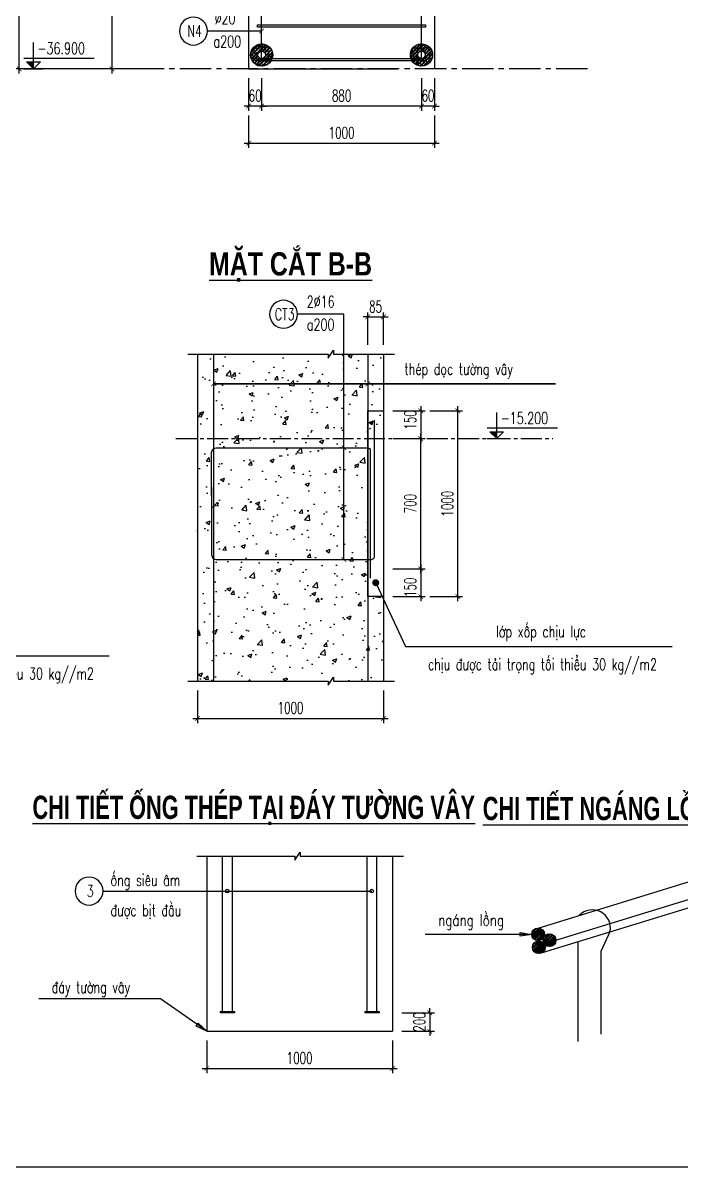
# Model space of a CAD drawing. Header units: millimetres. Extents: x -143570 to 58447, y -1448440 to -1202244.
# Drawn here: x -125325 to -111159, y -1448440 to -1423822 of the extents above; entities that cross this region are included whole.
import ezdxf
from ezdxf.enums import TextEntityAlignment as Align

# ---------------------------------------------------------------- set-up
doc = ezdxf.new("R2010")
doc.units = ezdxf.units.MM
doc.header["$LTSCALE"] = 30
doc.header["$PDMODE"] = 3
doc.linetypes.add('CENTER2', pattern=[1.125, 0.75, -0.125, 0.125, -0.125])
doc.layers.get('0').update_dxf_attribs({"lineweight": 9})
doc.layers.get('Defpoints').update_dxf_attribs({"lineweight": 9})
for name, color, linetype in [('ccu11-Chidan', 9, 'Continuous'), ('ccu11-Cotthep', 9, 'Continuous'), ('ccu11-Dim', 8, 'Continuous'), ('ccu11-Hatch', 8, 'Continuous'), ('ccu11-Manh', 8, 'Continuous'), ('ccu11-Text', 31, 'Continuous'), ('ccu11-Thay', 7, 'Continuous'), ('ccu11-Thep', 4, 'Continuous'), ('ccu11-Truc', 13, 'CENTER2')]:
    doc.layers.add(name, color=color, linetype=linetype)
doc.styles.add('ccu11-dim', font='vnsimli.shx', dxfattribs={"width": 0.65, "bigfont": 'bigfont.shx'})
doc.styles.add('ccu11-VnAvH-B', font='')
doc.styles.add('ccu11-vnsimli', font='vnsimli.shx', dxfattribs={"width": 0.8, "bigfont": 'vns.shx'})
doc.styles.add('ccu11-vnsimple', font='vnsimple.shx', dxfattribs={"bigfont": 'bigfont.shx'})
doc.styles.add('ccu11_simli', font='vnsimli.shx', dxfattribs={"width": 0.8})
doc.styles.get('ccu11-VnAvH-B').set_extended_font_data('.VnAvantH', bold=True)
doc.dimstyles.new('ccu11-100', dxfattribs={"dimscale": 100, "dimtxt": 2.5, "dimasz": 1, "dimexe": 1, "dimexo": 2, "dimgap": 1, "dimtad": 1, "dimdec": 0, "dimdsep": 46, "dimtxsty": 'ccu11-dim', "dimblk": 'ARCHTICK', "dimcen": -1, "dimdle": 1, "dimclrd": 256, "dimclre": 256, "dimclrt": 3, "dimadec": 0, "dimazin": 2, "dimtfac": 0.1, "dimtdec": 0, "dimtmove": 0, "dimatfit": 1, "dimldrblk": 'ARCHTICK', "dimfxl": 1, "dimtvp": 0.8333333333333333, "dimtolj": 1, "dimtzin": 12, "dimarcsym": 0})
doc.dimstyles.new('ccu11-100(d12a200)', dxfattribs={"dimscale": 100, "dimtxt": 2.5, "dimasz": 1, "dimexe": 1, "dimexo": 2, "dimgap": 0.8, "dimtad": 1, "dimdec": 1, "dimdsep": 46, "dimtxsty": 'ccu11-dim', "dimblk": 'ARCHTICK', "dimcen": -1, "dimdle": 1, "dimclrd": 256, "dimclre": 256, "dimclrt": 3, "dimadec": 0, "dimazin": 2, "dimtfac": 0.1, "dimtdec": 1, "dimtmove": 0, "dimatfit": 1, "dimldrblk": 'ARCHTICK', "dimfxl": 1, "dimtvp": 0.8333333333333334, "dimtolj": 1, "dimtzin": 12, "dimarcsym": 0})
doc.dimstyles.new('ccu11-100x4', dxfattribs={"dimscale": 100, "dimtxt": 2.5, "dimasz": 1, "dimexe": 1, "dimexo": 2, "dimgap": 1, "dimtad": 1, "dimdec": 0, "dimlfac": 0.25, "dimdsep": 46, "dimtxsty": 'ccu11-dim', "dimblk": 'ARCHTICK', "dimcen": -1, "dimdle": 1, "dimclrd": 256, "dimclre": 256, "dimclrt": 3, "dimadec": 0, "dimazin": 2, "dimtfac": 0.1, "dimtdec": 0, "dimtmove": 0, "dimatfit": 1, "dimldrblk": 'ARCHTICK', "dimfxl": 1, "dimtvp": 0.8333333333333333, "dimtolj": 1, "dimtzin": 12, "dimarcsym": 0})

# ---------------------------------------------------------------- blocks, each defined once
blk = doc.blocks.new('_ARCHTICK')
at = {"color": 0, "linetype": 'ByBlock', "const_width": 0.15}
blk.add_lwpolyline([(-0.5, -0.5), (0.5, 0.5)], dxfattribs=at)
blk = doc.blocks.new('*D452')
at = {"layer": 'ccu11-Dim', "lineweight": -2, "transparency": 16777216}
for p, q in [((-120465.997470963, -1425811.921302177), (-120465.997470963, -1426511.921302177)), ((-116465.997470963, -1425811.921302177), (-116465.997470963, -1426511.921302177)), ((-120565.997470963, -1426411.921302177), (-116365.997470963, -1426411.921302177))]:
    blk.add_line(p, q, dxfattribs=at)
at = {"layer": 'Defpoints', "color": 0, "transparency": 16777216}
for p in [(-120465.997470963, -1425611.921302177), (-116465.997470963, -1425611.921302177), (-116465.997470963, -1426411.921302177)]:
    blk.add_point(p, dxfattribs=at)
at = {"layer": 'ccu11-Dim', "lineweight": -2, "transparency": 16777216, "xscale": 100, "yscale": 100, "zscale": 100, "rotation": 180}
blk.add_blockref('_ARCHTICK', (-120465.997470963, -1426411.921302177), dxfattribs=at)
at = {"layer": 'ccu11-Dim', "lineweight": -2, "transparency": 16777216, "xscale": 100, "yscale": 100, "zscale": 100}
blk.add_blockref('_ARCHTICK', (-116465.997470963, -1426411.921302177), dxfattribs=at)
at = {"layer": 'ccu11-Dim', "color": 3, "transparency": 16777216, "insert": (-118465.997470963, -1426186.921302177), "char_height": 250, "attachment_point": 5, "style": 'ccu11-dim'}
blk.add_mtext('\\A1;1000', dxfattribs=at)
blk = doc.blocks.new('*D455')
at = {"layer": 'ccu11-Dim', "lineweight": -2, "transparency": 16777216}
for p, q in [((-120465.9974709635, -1425011.921302177), (-120465.9974709635, -1425711.921302177)), ((-120185.9974709628, -1425011.921302177), (-120185.9974709628, -1425711.921302177)), ((-120465.9974709635, -1425611.921302177), (-120565.9974709635, -1425611.921302177)), ((-120185.9974709628, -1425611.921302177), (-120465.9974709635, -1425611.921302177)), ((-120185.9974709628, -1425611.921302177), (-120085.9974709628, -1425611.921302177))]:
    blk.add_line(p, q, dxfattribs=at)
at = {"layer": 'Defpoints', "color": 0, "transparency": 16777216}
for p in [(-120465.9974709635, -1424811.921302177), (-120185.9974709628, -1424811.921302177), (-120465.9974709635, -1425611.921302177)]:
    blk.add_point(p, dxfattribs=at)
at = {"layer": 'ccu11-Dim', "lineweight": -2, "transparency": 16777216, "xscale": 100, "yscale": 100, "zscale": 100}
blk.add_blockref('_ARCHTICK', (-120465.9974709635, -1425611.921302177), dxfattribs=at)
at = {"layer": 'ccu11-Dim', "lineweight": -2, "transparency": 16777216, "xscale": 100, "yscale": 100, "zscale": 100, "rotation": 180}
blk.add_blockref('_ARCHTICK', (-120185.9974709628, -1425611.921302177), dxfattribs=at)
at = {"layer": 'ccu11-Dim', "color": 3, "transparency": 16777216, "insert": (-120325.9974709631, -1425386.921302177), "char_height": 250, "attachment_point": 5, "style": 'ccu11-dim'}
blk.add_mtext('\\A1;60', dxfattribs=at)
blk = doc.blocks.new('*D456')
at = {"layer": 'ccu11-Dim', "lineweight": -2, "transparency": 16777216}
for p, q in [((-116745.9974709637, -1425011.921302177), (-116745.9974709637, -1425711.921302177)), ((-116465.997470963, -1425011.921302177), (-116465.997470963, -1425711.921302177)), ((-116745.9974709637, -1425611.921302177), (-116845.9974709637, -1425611.921302177)), ((-116465.997470963, -1425611.921302177), (-116745.9974709637, -1425611.921302177)), ((-116465.997470963, -1425611.921302177), (-116365.997470963, -1425611.921302177))]:
    blk.add_line(p, q, dxfattribs=at)
at = {"layer": 'Defpoints', "color": 0, "transparency": 16777216}
for p in [(-116745.9974709637, -1424811.921302177), (-116465.997470963, -1424811.921302177), (-116745.9974709637, -1425611.921302177)]:
    blk.add_point(p, dxfattribs=at)
at = {"layer": 'ccu11-Dim', "lineweight": -2, "transparency": 16777216, "xscale": 100, "yscale": 100, "zscale": 100}
blk.add_blockref('_ARCHTICK', (-116745.9974709637, -1425611.921302177), dxfattribs=at)
at = {"layer": 'ccu11-Dim', "lineweight": -2, "transparency": 16777216, "xscale": 100, "yscale": 100, "zscale": 100, "rotation": 180}
blk.add_blockref('_ARCHTICK', (-116465.997470963, -1425611.921302177), dxfattribs=at)
at = {"layer": 'ccu11-Dim', "color": 3, "transparency": 16777216, "insert": (-116605.9974709634, -1425386.921302177), "char_height": 250, "attachment_point": 5, "style": 'ccu11-dim'}
blk.add_mtext('\\A1;60', dxfattribs=at)
blk = doc.blocks.new('*D457')
at = {"layer": 'ccu11-Dim', "lineweight": -2, "transparency": 16777216}
for p, q in [((-120185.9974709628, -1425011.921302177), (-120185.9974709628, -1425711.921302177)), ((-116745.9974709637, -1425011.921302177), (-116745.9974709637, -1425711.921302177)), ((-116645.9974709637, -1425611.921302177), (-120285.9974709628, -1425611.921302177))]:
    blk.add_line(p, q, dxfattribs=at)
at = {"layer": 'Defpoints', "color": 0, "transparency": 16777216}
for p in [(-120185.9974709628, -1424811.921302177), (-116745.9974709637, -1424811.921302177), (-120185.9974709628, -1425611.921302177)]:
    blk.add_point(p, dxfattribs=at)
at = {"layer": 'ccu11-Dim', "lineweight": -2, "transparency": 16777216, "xscale": 100, "yscale": 100, "zscale": 100, "rotation": 180}
blk.add_blockref('_ARCHTICK', (-120185.9974709628, -1425611.921302177), dxfattribs=at)
at = {"layer": 'ccu11-Dim', "lineweight": -2, "transparency": 16777216, "xscale": 100, "yscale": 100, "zscale": 100}
blk.add_blockref('_ARCHTICK', (-116745.9974709637, -1425611.921302177), dxfattribs=at)
at = {"layer": 'ccu11-Dim', "color": 3, "transparency": 16777216, "insert": (-118465.9974709633, -1425386.921302177), "char_height": 250, "attachment_point": 5, "style": 'ccu11-dim'}
blk.add_mtext('\\A1;880', dxfattribs=at)
blk = doc.blocks.new('*D459')
at = {"layer": 'ccu11-Dim', "lineweight": -2, "transparency": 16777216}
for p, q in [((-123610.0262462351, -1403111.921302177), (-125503.1423351806, -1403111.921302177)), ((-125403.1423351806, -1424911.921302177), (-125403.1423351806, -1403011.921302177)), ((-123610.0262462351, -1424811.921302177), (-125503.1423351806, -1424811.921302177))]:
    blk.add_line(p, q, dxfattribs=at)
at = {"layer": 'Defpoints', "color": 0, "transparency": 16777216}
for p in [(-125403.1423351806, -1403111.921302177), (-123410.0262462351, -1403111.921302177), (-123410.0262462351, -1424811.921302177)]:
    blk.add_point(p, dxfattribs=at)
at = {"layer": 'ccu11-Dim', "lineweight": -2, "transparency": 16777216, "xscale": 100, "yscale": 100, "zscale": 100}
for p, rotation in [((-125403.1423351806, -1403111.921302177), 90), ((-125403.1423351806, -1424811.921302177), 270)]:
    blk.add_blockref('_ARCHTICK', p, dxfattribs=dict(at, rotation=rotation))
at = {"layer": 'ccu11-Dim', "color": 3, "transparency": 16777216, "insert": (-125628.142335181, -1413961.921302177), "char_height": 250, "attachment_point": 5, "rotation": 90, "style": 'ccu11-dim'}
blk.add_mtext('\\A1;21700', dxfattribs=at)
blk = doc.blocks.new('SHD')
at = {"layer": 'ccu11-Cotthep'}
blk.add_circle((300, 0), 300, dxfattribs=at)
at = {"layer": 'ccu11-Cotthep', "color": 31, "style": 'ccu11_simli', "width": 0.8}
blk.add_attdef('DK', text='', height=250, dxfattribs=at).set_placement((-100.868334879633, 65.02331899106503), align=Align.BOTTOM_RIGHT)
blk.add_attdef('KH', text='', height=250, dxfattribs=at).set_placement((300, 0), align=Align.MIDDLE)
blk.add_attdef('KC', text='', height=250, dxfattribs=at).set_placement((-100.868334879633, -142.4281323062023), align=Align.TOP_RIGHT)
blk = doc.blocks.new('ccu11-cotcaodo1')
at = {"layer": 'ccu11-Chidan'}
for p, q in [((0, 0), (0, 564.8529251768487)), ((-205.9214478740468, 0), (205.9214478740468, 0)), ((-205.6648911382072, 230.1100894056726), (1309.068408675259, 230.1100894056726)), ((-149.6532192514278, 149.6532192513114), (149.6532192514278, 149.6532192513114)), ((0, 0), (-149.6532192514278, 149.6532192513114)), ((0, 0), (149.6532192514278, 149.6532192513114))]:
    blk.add_line(p, q, dxfattribs=at)
blk.add_solid([(-149.6532192514278, 149.6532192513114), (0, 149.6532192513114), (0, 0)], dxfattribs=at)
at = {"layer": 'ccu11-Chidan', "color": 31, "ltscale": 10, "style": 'ccu11-vnsimli', "width": 0.8}
blk.add_attdef('%%P0.000', text='', height=252.5338415276201, dxfattribs=at).set_placement((597.3919448005034, 441.2084522132063), align=Align.MIDDLE_CENTER)
blk = doc.blocks.new('con ke bt')
at = {"layer": 'ccu11-Hatch'}
h = blk.add_hatch(dxfattribs=at)
h.set_pattern_fill('VATLIEU04', color=256, scale=15, pattern_type=2)
h.set_pattern_definition([(49.99999999999999, (0, 0), (107.589027390113, -9.412820247389266), [11.25, -123.75]), (355, (0, 0), (-20.81270004195, 112.8288200550018), [9, -99]), (100.4514, (8.965752, -0.7844009999999999), (86.77640725710323, 103.415931309143), [9.5610285, -105.1713168]), (46.18420000000001, (0, 30), (160.0861572938467, -24.82785214935271), [16.875, -185.625]), (96.6356, (13.34051175, 27.93100395), (140.1994058323055, 146.1176806350663), [14.3415432, -157.75695]), (351.1842, (0, 30), (140.1992917700441, 146.1177901387987), [13.5, -148.5]), (21, (15, 22.5), (89.53605781776925, -60.39283359980082), [11.25, -123.75]), (326.0000000000001, (15, 22.5), (36.49729978823726, 108.772506757028), [9, -99]), (71.4514, (22.46133495, 17.4672591), (126.0333942872235, 48.37957450649286), [9.5610285, -105.1713168]), (37.50000000000001, (0, 0), (1.8239782975936, 49.93407807469672), [0, -97.8, 0, -100.5, 0, -99.375]), (7.499999999999999, (0, 0), (39.46043061632229, 59.16175678235403), [0, -57.3, 0, -95.55, 0, -37.875]), (327.5, (-33.45, 0), (80.07336542586135, -3.383230760156963), [0, -37.5, 0, -117, 0, -155.25]), (317.5, (-48.45, 0), (87.47792540135794, 15.01574734984766), [0, -48.75, 0, -77.69999999999999, 0, -110.25]), (45, (0, 0), (-45.07805730064241, 45.07805730064241), []), (45, (0, 18.375), (-45.07805730064241, 45.07805730064241), [])])
h.paths.add_polyline_path([(-279.9999999989367, 9.313225746154785e-10, 1), (280.0000000061545, 9.313225746154785e-10, 1)])
h.paths.add_polyline_path([(93.33333333779075, 9.313225746154785e-10, -1), (-93.333333330573, 9.313225746154785e-10, -1)], flags=16)
at = {"layer": 'ccu11-Thay', "ltscale": 10000}
for radius in [280.0000000025456, 93.33333333418187]:
    blk.add_circle((3.608874976634979e-09, 9.313225746154785e-10), radius, dxfattribs=at)
blk = doc.blocks.new('*D954')
at = {"layer": 'ccu11-Dim', "lineweight": -2, "transparency": 16777216}
for p, q in [((-116568.9495845735, -1445117.453955681), (-116568.9495845735, -1445017.453955681)), ((-117168.8819506827, -1445117.453955681), (-116468.9495845735, -1445117.453955681)), ((-116568.9495845735, -1445117.453955681), (-116568.9495845735, -1445517.453955681)), ((-117168.8819506827, -1445517.453955681), (-116468.9495845735, -1445517.453955681)), ((-116568.9495845735, -1445517.453955681), (-116568.9495845735, -1445617.453955681))]:
    blk.add_line(p, q, dxfattribs=at)
at = {"layer": 'Defpoints', "color": 0, "transparency": 16777216}
for p in [(-117368.8819506827, -1445117.453955681), (-117368.8819506827, -1445517.453955681), (-116568.9495845735, -1445517.453955681)]:
    blk.add_point(p, dxfattribs=at)
at = {"layer": 'ccu11-Dim', "lineweight": -2, "transparency": 16777216, "xscale": 100, "yscale": 100, "zscale": 100}
for p, rotation in [((-116568.9495845735, -1445117.453955681), 270), ((-116568.9495845735, -1445517.453955681), 90)]:
    blk.add_blockref('_ARCHTICK', p, dxfattribs=dict(at, rotation=rotation))
at = {"layer": 'ccu11-Dim', "color": 3, "transparency": 16777216, "insert": (-116793.9495845739, -1445317.453955681), "char_height": 250, "attachment_point": 5, "rotation": 90, "style": 'ccu11-dim'}
blk.add_mtext('\\A1;200', dxfattribs=at)
blk = doc.blocks.new('*D955')
at = {"layer": 'ccu11-Dim', "lineweight": -2, "transparency": 16777216}
for p, q in [((-121368.8819506827, -1445717.45395568), (-121368.8819506827, -1446417.45395568)), ((-117368.8819506827, -1445717.45395568), (-117368.8819506827, -1446417.45395568)), ((-121468.8819506827, -1446317.45395568), (-117268.8819506827, -1446317.45395568))]:
    blk.add_line(p, q, dxfattribs=at)
at = {"layer": 'Defpoints', "color": 0, "transparency": 16777216}
for p in [(-121368.8819506827, -1445517.45395568), (-117368.8819506827, -1445517.45395568), (-117368.8819506827, -1446317.45395568)]:
    blk.add_point(p, dxfattribs=at)
at = {"layer": 'ccu11-Dim', "lineweight": -2, "transparency": 16777216, "xscale": 100, "yscale": 100, "zscale": 100, "rotation": 180}
blk.add_blockref('_ARCHTICK', (-121368.8819506827, -1446317.45395568), dxfattribs=at)
at = {"layer": 'ccu11-Dim', "lineweight": -2, "transparency": 16777216, "xscale": 100, "yscale": 100, "zscale": 100}
blk.add_blockref('_ARCHTICK', (-117368.8819506827, -1446317.45395568), dxfattribs=at)
at = {"layer": 'ccu11-Dim', "color": 3, "transparency": 16777216, "insert": (-119368.8819506827, -1446092.45395568), "char_height": 250, "attachment_point": 5, "style": 'ccu11-dim'}
blk.add_mtext('\\A1;1000', dxfattribs=at)
blk = doc.blocks.new('*D966')
at = {"layer": 'ccu11-Dim', "lineweight": -2, "transparency": 16777216}
for p, q in [((-121564.1076332993, -1438185.340049156), (-121564.1076332993, -1438885.340049156)), ((-117564.1076332993, -1438185.340049156), (-117564.1076332993, -1438885.340049156)), ((-121664.1076332993, -1438785.340049156), (-117464.1076332993, -1438785.340049156))]:
    blk.add_line(p, q, dxfattribs=at)
at = {"layer": 'Defpoints', "color": 0, "transparency": 16777216}
for p in [(-121564.1076332993, -1437985.340049156), (-117564.1076332993, -1437985.340049156), (-117564.1076332993, -1438785.340049156)]:
    blk.add_point(p, dxfattribs=at)
at = {"layer": 'ccu11-Dim', "lineweight": -2, "transparency": 16777216, "xscale": 100, "yscale": 100, "zscale": 100, "rotation": 180}
blk.add_blockref('_ARCHTICK', (-121564.1076332993, -1438785.340049156), dxfattribs=at)
at = {"layer": 'ccu11-Dim', "lineweight": -2, "transparency": 16777216, "xscale": 100, "yscale": 100, "zscale": 100}
blk.add_blockref('_ARCHTICK', (-117564.1076332993, -1438785.340049156), dxfattribs=at)
at = {"layer": 'ccu11-Dim', "color": 3, "transparency": 16777216, "insert": (-119564.1076332993, -1438560.340049156), "char_height": 250, "attachment_point": 5, "style": 'ccu11-dim'}
blk.add_mtext('\\A1;1000', dxfattribs=at)
blk = doc.blocks.new('*D975')
at = {"layer": 'ccu11-Dim', "lineweight": -2, "transparency": 16777216}
for p, q in [((-116764.0934243209, -1435466.411692664), (-116764.0934243209, -1436266.411692663)), ((-117364.1076332998, -1435566.411692664), (-116664.0934243209, -1435566.411692664)), ((-117364.1076332998, -1436166.411692663), (-116664.0934243209, -1436166.411692663))]:
    blk.add_line(p, q, dxfattribs=at)
at = {"layer": 'Defpoints', "color": 0, "transparency": 16777216}
for p in [(-117564.1076332998, -1435566.411692664), (-117564.1076332998, -1436166.411692663), (-116764.0934243209, -1436166.411692663)]:
    blk.add_point(p, dxfattribs=at)
at = {"layer": 'ccu11-Dim', "lineweight": -2, "transparency": 16777216, "xscale": 100, "yscale": 100, "zscale": 100}
for p, rotation in [((-116764.0934243209, -1435566.411692664), 90), ((-116764.0934243209, -1436166.411692663), 270)]:
    blk.add_blockref('_ARCHTICK', p, dxfattribs=dict(at, rotation=rotation))
at = {"layer": 'ccu11-Dim', "color": 3, "transparency": 16777216, "insert": (-116989.0934243213, -1435966.411692663), "char_height": 250, "attachment_point": 5, "rotation": 90, "style": 'ccu11-dim'}
blk.add_mtext('\\A1;150', dxfattribs=at)
blk = doc.blocks.new('*D976')
at = {"layer": 'ccu11-Dim', "lineweight": -2, "transparency": 16777216}
for p, q in [((-117364.1076332998, -1432166.411692666), (-116664.0934243209, -1432166.411692666)), ((-116764.0934243209, -1432066.411692666), (-116764.0934243209, -1432866.411692664)), ((-117364.1076332998, -1432766.411692664), (-116664.0934243209, -1432766.411692664))]:
    blk.add_line(p, q, dxfattribs=at)
at = {"layer": 'Defpoints', "color": 0, "transparency": 16777216}
for p in [(-117564.1076332998, -1432166.411692666), (-117564.1076332998, -1432766.411692664), (-116764.0934243209, -1432766.411692664)]:
    blk.add_point(p, dxfattribs=at)
at = {"layer": 'ccu11-Dim', "lineweight": -2, "transparency": 16777216, "xscale": 100, "yscale": 100, "zscale": 100}
for p, rotation in [((-116764.0934243209, -1432166.411692666), 90), ((-116764.0934243209, -1432766.411692664), 270)]:
    blk.add_blockref('_ARCHTICK', p, dxfattribs=dict(at, rotation=rotation))
at = {"layer": 'ccu11-Dim', "color": 3, "transparency": 16777216, "insert": (-116989.0934243213, -1432366.411692665), "char_height": 250, "attachment_point": 5, "rotation": 90, "style": 'ccu11-dim'}
blk.add_mtext('\\A1;150', dxfattribs=at)
blk = doc.blocks.new('*D977')
at = {"layer": 'ccu11-Dim', "lineweight": -2, "transparency": 16777216}
for p, q in [((-116764.0934243223, -1435666.411692664), (-116764.0934243223, -1432666.411692664)), ((-117364.1076332998, -1432766.411692664), (-116664.0934243223, -1432766.411692664)), ((-117364.1076332998, -1435566.411692664), (-116664.0934243223, -1435566.411692664))]:
    blk.add_line(p, q, dxfattribs=at)
at = {"layer": 'Defpoints', "color": 0, "transparency": 16777216}
for p in [(-117564.1076332998, -1432766.411692664), (-116764.0934243223, -1432766.411692664), (-117564.1076332998, -1435566.411692664)]:
    blk.add_point(p, dxfattribs=at)
at = {"layer": 'ccu11-Dim', "lineweight": -2, "transparency": 16777216, "xscale": 100, "yscale": 100, "zscale": 100}
for p, rotation in [((-116764.0934243223, -1432766.411692664), 90), ((-116764.0934243223, -1435566.411692664), 270)]:
    blk.add_blockref('_ARCHTICK', p, dxfattribs=dict(at, rotation=rotation))
at = {"layer": 'ccu11-Dim', "color": 3, "transparency": 16777216, "insert": (-116989.0934243227, -1434166.411692664), "char_height": 250, "attachment_point": 5, "rotation": 90, "style": 'ccu11-dim'}
blk.add_mtext('\\A1;700', dxfattribs=at)
blk = doc.blocks.new('*D978')
at = {"layer": 'ccu11-Dim', "lineweight": -2, "transparency": 16777216}
for p, q in [((-116564.0934243214, -1432166.411692666), (-115864.0934243222, -1432166.411692666)), ((-115964.0934243222, -1436266.411692663), (-115964.0934243222, -1432066.411692666)), ((-116564.0934243214, -1436166.411692663), (-115864.0934243222, -1436166.411692663))]:
    blk.add_line(p, q, dxfattribs=at)
at = {"layer": 'Defpoints', "color": 0, "transparency": 16777216}
for p in [(-116764.0934243214, -1432166.411692666), (-115964.0934243222, -1432166.411692666), (-116764.0934243214, -1436166.411692663)]:
    blk.add_point(p, dxfattribs=at)
at = {"layer": 'ccu11-Dim', "lineweight": -2, "transparency": 16777216, "xscale": 100, "yscale": 100, "zscale": 100}
for p, rotation in [((-115964.0934243222, -1432166.411692666), 90), ((-115964.0934243222, -1436166.411692663), 270)]:
    blk.add_blockref('_ARCHTICK', p, dxfattribs=dict(at, rotation=rotation))
at = {"layer": 'ccu11-Dim', "color": 3, "transparency": 16777216, "insert": (-116189.0934243226, -1434166.411692664), "char_height": 250, "attachment_point": 5, "rotation": 90, "style": 'ccu11-dim'}
blk.add_mtext('\\A1;1000', dxfattribs=at)
blk = doc.blocks.new('*D980')
at = {"layer": 'ccu11-Dim', "lineweight": -2, "transparency": 16777216}
for p, q in [((-117904.1076332997, -1430749.482971277), (-117904.1076332997, -1430049.482971277)), ((-117564.1076332997, -1430749.482971277), (-117564.1076332997, -1430049.482971277)), ((-117904.1076332997, -1430149.482971277), (-118004.1076332997, -1430149.482971277)), ((-117904.1076332997, -1430149.482971277), (-117564.1076332997, -1430149.482971277)), ((-117564.1076332997, -1430149.482971277), (-117464.1076332997, -1430149.482971277))]:
    blk.add_line(p, q, dxfattribs=at)
at = {"layer": 'Defpoints', "color": 0, "transparency": 16777216}
for p in [(-117564.1076332997, -1430149.482971277), (-117904.1076332997, -1430949.482971277), (-117564.1076332997, -1430949.482971277)]:
    blk.add_point(p, dxfattribs=at)
at = {"layer": 'ccu11-Dim', "lineweight": -2, "transparency": 16777216, "xscale": 100, "yscale": 100, "zscale": 100}
blk.add_blockref('_ARCHTICK', (-117904.1076332997, -1430149.482971277), dxfattribs=at)
at = {"layer": 'ccu11-Dim', "lineweight": -2, "transparency": 16777216, "xscale": 100, "yscale": 100, "zscale": 100, "rotation": 180}
blk.add_blockref('_ARCHTICK', (-117564.1076332997, -1430149.482971277), dxfattribs=at)
at = {"layer": 'ccu11-Dim', "color": 3, "transparency": 16777216, "insert": (-117734.1076332997, -1429924.482971277), "char_height": 250, "attachment_point": 5, "style": 'ccu11-dim'}
blk.add_mtext('\\A1;85', dxfattribs=at)
blk = doc.blocks.new('*D1090')
at = {"layer": 'ccu11-Dim', "lineweight": -2, "transparency": 16777216}
for p, q in [((-122460.8405851171, -1405111.921302176), (-123510.0262462357, -1405111.921302176)), ((-123410.0262462357, -1405011.921302176), (-123410.0262462356, -1424911.921302177)), ((-122460.8405851171, -1424811.921302177), (-123510.0262462356, -1424811.921302177))]:
    blk.add_line(p, q, dxfattribs=at)
at = {"layer": 'Defpoints', "color": 0, "transparency": 16777216}
for p in [(-122260.8405851171, -1405111.921302176), (-123410.0262462356, -1424811.921302177), (-122260.8405851171, -1424811.921302177)]:
    blk.add_point(p, dxfattribs=at)
at = {"layer": 'ccu11-Dim', "lineweight": -2, "transparency": 16777216, "xscale": 100, "yscale": 100, "zscale": 100}
for p, rotation in [((-123410.0262462357, -1405111.921302176), 90), ((-123410.0262462356, -1424811.921302177), 270)]:
    blk.add_blockref('_ARCHTICK', p, dxfattribs=dict(at, rotation=rotation))
at = {"layer": 'ccu11-Dim', "color": 3, "transparency": 16777216, "insert": (-123680.5024367122, -1414961.921302176), "char_height": 250, "attachment_point": 5, "rotation": 90, "style": 'ccu11-dim'}
blk.add_mtext('\\A1;19700(`12A200)', dxfattribs=at)

msp = doc.modelspace()

# ---------------------------------------------------------------- hatches: boundary and pattern name
at = {"layer": 'ccu11-Hatch'}
h = msp.add_hatch(dxfattribs=at)
h.set_pattern_fill('AR-CONC', color=256, scale=5, style=0)
h.set_pattern_definition([(49.99999999999999, (-16674.05553054108, -188626.3897693539), (910.92334498002, -79.69542769451543), [95.25, -1047.75]), (355, (-16674.05553054108, -188626.3897693539), (-176.2171071248467, 955.2842261951757), [76.2, -838.20292085]), (100.4514447, (-16598.14549554109, -188633.031036854), (734.7062354517664, 875.5887595609755), [80.95004399999998, -890.4512229999998]), (46.18420000000002, (-16674.05553054108, -188372.3897693539), (1355.395204460649, -210.2116396636357), [142.8749999999995, -1571.624999999996]), (96.63555760999992, (-16561.10603054108, -188389.907269354), (1187.020670257515, 1237.130622988608), [121.4251157, -1335.6780408]), (351.1841511700001, (-16674.05553054108, -188372.3897693539), (1187.020670324885, 1237.130622927663), [114.29983535, -1257.2986596]), (21, (-16547.05553054108, -188435.8897693539), (758.0719563456624, -511.325990935438), [95.25, -1047.75]), (326.0000000000001, (-16547.05553054108, -188435.8897693539), (309.0101417382353, 920.9398306115963), [76.2, -838.1999999999999]), (71.45144499999999, (-16483.88286754108, -188478.500268854), (1067.082096393581, 409.6138444295262), [80.950044, -890.4496879999999]), (37.50000000000001, (-16674.05553054108, -188626.3897693539), (15.44301625295908, 422.7751943657655), [0, -828.04, 0, -850.9000000000001, 0, -841.375]), (7.499999999999999, (-16674.05553054108, -188626.3897693539), (334.0983125515287, 500.9028740905975), [0, -485.14, 0, -808.99, 0, -320.675]), (327.5, (-16957.26553054109, -188626.3897693539), (677.952975834357, -28.64371996336722), [0, -317.5, 0, -990.6, 0, -1314.45]), (317.5, (-17084.26553054109, -188626.3897693539), (740.6459069300902, 127.1324551666652), [0, -412.75, 0, -657.86, 0, -933.45])])
h.paths.add_polyline_path([(-118757.8621182775, -1430949.482971277), (-121564.1076332997, -1430949.482971277), (-121564.1076332993, -1437985.340049156), (-118757.862118277, -1437985.340049156), (-118757.862118277, -1438072.707829766), (-118641.3717441305, -1437897.972268546), (-118641.3717441305, -1437985.340049156), (-117564.1076332997, -1437985.340049156), (-117564.1076332997, -1436166.411692662), (-117904.1076332995, -1436166.411692662), (-117904.1076332995, -1432566.411692666), (-117564.1076332997, -1432566.411692666), (-117564.1076332997, -1430949.482971277), (-118641.371744131, -1430949.482971277), (-118641.371744131, -1430862.115190667), (-118757.8621182775, -1431036.850751887)])
h = msp.add_hatch(dxfattribs=at)
h.set_pattern_fill('ANSI31', color=256, scale=200, style=0)
h.set_pattern_definition([(45, (-365741.4639283604, -1768953.037233684), (-17.67766952966369, 17.67766952966369), [])])
h.paths.add_polyline_path([(-114098.9639283602, -1443433.037233684, 1), (-114373.9639283602, -1443433.037233684, 0.7878041563006009), (-114114.0326249732, -1443495.621784101), (-114114.0325882693, -1443495.621712299, 0.1186906167184402)])
h.paths.add_polyline_path([(-113854.1012848822, -1443558.206262717, 0.7878041563006009), (-114114.0325882693, -1443495.621712299), (-114114.0326249732, -1443495.621784101, 0.1186906167184402), (-114129.1012848822, -1443558.206262717, 0.1427530254355147), (-114107.5714453947, -1443632.078936086, -0.006340979786354498), (-114105.6606704296, -1443634.99627879, 0.7402970595585329)])
h.paths.add_polyline_path([(-114084.1308309421, -1443708.86895216, 0.1427530254355147), (-114105.6606704296, -1443634.99627879, -0.006340979786354498), (-114107.5714453947, -1443632.078936086, 0.7402970595585329), (-114359.1308309421, -1443708.86895216, 1)])

# ---------------------------------------------------------------- linework, layer by layer
at = {"layer": 'ccu11-Dim'}
for q in [(-121224.1076332993, -1431591.146813772), (-117904.1076332997, -1431591.146813772)]:
    msp.add_line((-113864.1709049792, -1431591.146813772), q, dxfattribs=at)
at = {"layer": 'ccu11-Manh'}
for points in [[(-121775.8989008023, -1430949.482971277), (-118757.8621182775, -1430949.482971277), (-118757.8621182775, -1431036.850751887), (-118641.371744131, -1430862.115190667), (-118641.371744131, -1430949.482971277), (-117325.8989008027, -1430949.482971277)], [(-121775.8989008018, -1437985.340049156), (-118757.862118277, -1437985.340049156), (-118757.862118277, -1438072.707829766), (-118641.3717441305, -1437897.972268546), (-118641.3717441305, -1437985.340049156), (-117325.8989008023, -1437985.340049156)], [(-121580.6732181852, -1441747.739182728), (-119472.1946145221, -1441747.739182728), (-119472.1946145221, -1441835.106963338), (-119355.7042403756, -1441660.371402118), (-119355.7042403756, -1441747.739182728), (-117130.6732181857, -1441747.739182728)], [(-123600.4094691493, -1442501.083724623), (-117817.3781681323, -1442501.083724623)]]:
    msp.add_lwpolyline(points, dxfattribs=at)
for centre in [(-120929.0462399197, -1442501.083724623), (-117817.3781681323, -1442501.083724623)]:
    msp.add_circle(centre, 38.61707245680736, dxfattribs=at)
at = {"layer": 'ccu11-Thay'}
for p, q in [((-120465.9974709637, -1388811.921302176), (-120465.9974709634, -1424811.921302177)), ((-116465.9974709646, -1388811.921302176), (-116465.9974709646, -1424811.921302177)), ((-120465.9974709635, -1424811.921302177), (-117265.997470964, -1424811.921302177)), ((-121368.8819506827, -1441746.995015021), (-121368.8819506827, -1445517.45395568)), ((-117368.8819506827, -1441747.739182729), (-117368.8819506827, -1445517.45395568)), ((-121368.8819506827, -1445517.45395568), (-117368.8819506827, -1445517.45395568))]:
    msp.add_line(p, q, dxfattribs=at)
at = {"layer": 'ccu11-Thay', "linetype": 'Continuous'}
for p, q in [((-121564.1076332997, -1430949.482971277), (-121564.1076332993, -1437985.340049156)), ((-117564.1076332997, -1430949.482971277), (-117564.1076332997, -1437985.340049156)), ((-117904.1076332995, -1436166.411692662), (-117904.1076332995, -1432166.411692666)), ((-117904.1076332995, -1432166.411692666), (-117564.1076332988, -1432166.411692666)), ((-117564.1076332988, -1436166.411692662), (-117904.1076332995, -1436166.411692662))]:
    msp.add_line(p, q, dxfattribs=at)
at = {"layer": 'ccu11-Thay'}
msp.add_lwpolyline([(-138866.4313489654, -1383099.812052602), (-46466.42827926346, -1383099.812052602), (-46466.42827926346, -1448439.81422332), (-138866.4313489654, -1448439.81422332)], close=True, dxfattribs=at)
at = {"layer": 'ccu11-Thep'}
for p, q in [((-121224.1076332997, -1430949.482971277), (-121224.1076332993, -1437985.340049156)), ((-117904.1076332997, -1430949.482971277), (-117904.1076332993, -1437985.340049156)), ((-114236.4639283602, -1443295.537233684), (-108392.4639283602, -1441503.037233684)), ((-113854.1012848822, -1443558.206262717), (-108010.1012848822, -1441765.706262717)), ((-114142.8728632752, -1443821.578457211), (-108298.8728632752, -1442029.078457211)), ((-113380.4639283602, -1443587.728694063), (-113380.4639283602, -1445739.950920533)), ((-112690.5986437012, -1443376.129870869), (-112887.4639283602, -1443797.537233684)), ((-112887.4639283602, -1443797.537233684), (-112887.4639283602, -1445577.384342174))]:
    msp.add_line(p, q, dxfattribs=at)
at = {"layer": 'ccu11-Thep', "linetype": 'ByBlock'}
for p, q in [((-121077.6026164807, -1445091.05395568), (-121077.6026164807, -1445117.45395568)), ((-121077.6026164807, -1445091.05395568), (-120769.6026164807, -1445091.05395568)), ((-120769.6026164807, -1445091.05395568), (-120769.6026164807, -1445117.45395568)), ((-117968.1612848837, -1445091.05395568), (-117968.1612848837, -1445117.45395568)), ((-117968.1612848837, -1445091.05395568), (-117660.1612848837, -1445091.05395568)), ((-117660.1612848837, -1445091.05395568), (-117660.1612848837, -1445117.45395568))]:
    msp.add_line(p, q, dxfattribs=at)
at = {"layer": 'ccu11-Thep', "linetype": 'Continuous', "lineweight": 5}
for p, q in [((-121077.6026164807, -1445117.45395568), (-120769.6026164807, -1445117.45395568)), ((-117968.1612848837, -1445117.45395568), (-117660.1612848837, -1445117.45395568))]:
    msp.add_line(p, q, dxfattribs=at)
at = {"layer": 'ccu11-Thep', "ltscale": 10000}
for points in [[(-120101.3122206651, -1424527.237267814), (-120185.9962550275, -1424611.921302177), (-120185.9974709623, -1388861.962644818), (-120095.4687067079, -1388952.491409071)], [(-116830.6827212619, -1424527.237267814), (-116745.9986868994, -1424611.921302177), (-116745.9974709646, -1388861.962644818), (-116836.5262352191, -1388952.491409071)]]:
    msp.add_lwpolyline(points, dxfattribs=at)
at = {"layer": 'ccu11-Thep', "color": 3}
for points in [[(-120277.8801969189, -1423865.76111803), (-116661.8718021828, -1423865.76111803), (-116661.8718021828, -1423914.959712896), (-120277.8801969189, -1423914.959712896)], [(-120277.8801969189, -1424587.145714565), (-116661.8718021828, -1424587.145714565), (-116661.8718021828, -1424636.344309431), (-120277.8801969189, -1424636.344309431)]]:
    msp.add_lwpolyline(points, close=True, dxfattribs=at)
at = {"layer": 'ccu11-Thep'}
for points in [[(-117768.1331973957, -1432366.411692665), (-117768.1331973957, -1435316.411692664, -0.414213562373095), (-117818.1331973957, -1435366.411692664)], [(-121262.6069308147, -1433992.852902513), (-121262.6069308133, -1433066.411692664, -0.414213562373095), (-121162.6069308133, -1432966.411692664), (-117899.1407458375, -1432966.411692664)], [(-117899.1409869879, -1432966.411692664, -0.4142135623731387), (-117849.1409869879, -1433016.411692664), (-117849.1409869867, -1435766.411692665)], [(-121262.6069308124, -1433802.393779101), (-121262.6069308124, -1435266.411692663, 0.414213562373095), (-121162.6069308124, -1435366.411692663), (-117818.1331973957, -1435366.411692664)]]:
    msp.add_lwpolyline(points, format="xyb", dxfattribs=at)
for points in [[(-121033.6026164812, -1441747.739182729), (-121033.6026164812, -1445091.05395568), (-120813.6026164812, -1445091.05395568), (-120813.6026164812, -1441747.739182729)], [(-117924.1612848841, -1441747.739182729), (-117924.1612848841, -1445091.05395568), (-117704.1612848841, -1445091.05395568), (-117704.1612848841, -1441747.739182729)]]:
    msp.add_lwpolyline(points, dxfattribs=at)
for centre in [(-114236.4639283602, -1443433.037233684), (-114221.6308309421, -1443708.86895216), (-113991.6012848822, -1443558.206262717)]:
    msp.add_circle(centre, 137.5, dxfattribs=at)
msp.add_arc((-113071.297104357, -1443293.833706409), 389.4919468108409, 347.8019778799086, 136.2370909629994, dxfattribs=at)
at = {"layer": 'ccu11-Truc', "ltscale": 30}
msp.add_line((-113174.0051975261, -1424811.921302177), (-127703.1423351793, -1424811.921302177), dxfattribs=at)
at = {"layer": 'ccu11-Truc', "ltscale": 20}
msp.add_line((-122031.8670512456, -1432766.411692664), (-113917.3641295523, -1432766.411692664), dxfattribs=at)

# ---------------------------------------------------------------- block references
at = {"layer": 'ccu11-Chidan'}
ref = msp.add_blockref('ccu11-cotcaodo1', (-125097.2208873066, -1424811.921302177), dxfattribs=at)
ref.add_attrib('%%P0.000', '-36.900', dxfattribs={"color": 31, "ltscale": 10, "height": 250, "style": 'ccu11-vnsimli', "width": 0.7}).set_placement((-124499.8289425061, -1424370.712849963), align=Align.MIDDLE_CENTER)
ref = msp.add_blockref('ccu11-cotcaodo1', (-115127.718748742, -1432766.411692664), dxfattribs=at)
ref.add_attrib('%%P0.000', '-15.200', dxfattribs={"color": 31, "ltscale": 10, "height": 250, "style": 'ccu11-vnsimli', "width": 0.7}).set_placement((-114530.3268039415, -1432325.203240451), align=Align.MIDDLE_CENTER)
at = {"layer": 'ccu11-Cotthep'}
ref = msp.add_blockref('SHD', (-121354.0907346616, -1423998.183018098), dxfattribs=dict(at, xscale=-1))
ref.add_attrib('KH', 'N4', dxfattribs={"color": 31, "height": 250, "style": 'ccu11-vnsimple', "width": 0.7}).set_placement((-121629.0907346607, -1423998.183018098), align=Align.MIDDLE_CENTER)
ref.add_attrib('KC', 'a200', dxfattribs={"color": 31, "height": 250, "style": 'ccu11-vnsimple', "width": 0.7}).set_placement((-120925.5104523006, -1424098.183018098), align=Align.TOP_CENTER)
ref.add_attrib('DK', '`20', dxfattribs={"color": 31, "height": 250, "style": 'ccu11-vnsimple', "width": 0.7}).set_placement((-120973.3074693831, -1423923.183018098), align=Align.BOTTOM_CENTER)
ref = msp.add_blockref('SHD', (-119415.6370762317, -1430089.457859371), dxfattribs=dict(at, xscale=-1))
ref.add_attrib('KH', 'CT3', dxfattribs={"color": 31, "height": 250, "style": 'ccu11-vnsimple', "width": 0.7}).set_placement((-119690.6370762308, -1430089.457859371), align=Align.MIDDLE_CENTER)
ref.add_attrib('KC', 'a200', dxfattribs={"color": 31, "height": 250, "style": 'ccu11-vnsimple', "width": 0.7}).set_placement((-118915.6370762317, -1430189.457859371), align=Align.TOP_CENTER)
ref.add_attrib('DK', '2`16', dxfattribs={"color": 31, "height": 250, "style": 'ccu11-vnsimple', "width": 0.7}).set_placement((-118915.6370762317, -1430022.791192704), align=Align.BOTTOM_CENTER)
at = {"layer": 'ccu11-Text', "xscale": 0.8571428571428571, "yscale": 0.8571428571428571, "zscale": 0.8571428571428571}
for p in [(-120185.9974709659, -1424511.921302177), (-116745.9974709665, -1424511.921302177)]:
    msp.add_blockref('con ke bt', p, dxfattribs=at)
at = {"layer": 'ccu11-Thay'}
ref = msp.add_blockref('SHD', (-123600.4094691493, -1442501.083724623), dxfattribs=dict(at, xscale=-1))
ref.add_attrib('KH', '3', dxfattribs={"layer": 'ccu11-Cotthep', "color": 31, "height": 250, "style": 'ccu11-vnsimple', "width": 0.7}).set_placement((-123875.4094691483, -1442501.083724623), align=Align.MIDDLE_CENTER)

# ---------------------------------------------------------------- texts
at = {"layer": 'ccu11-Text'}
for s, height, style, width, p in [('%%UmÆt c¾t b-b', 500, 'ccu11-VnAvH-B', 0.8, (-119564.1076332993, -1429256.447095206)), ('%%Uchi tiÕt èng thÐp t¹i ®¸y t\xadêng v©y', 500, 'ccu11-VnAvH-B', 0.7, (-120356.3319630545, -1440947.891081132)), ('%%Uchi tiÕt ng¸ng lång thÐp', 500, 'ccu11-VnAvH-B', 0.7, (-112087.1213363762, -1440974.095804367)), ('ng¸ng lång', 250, 'ccu11-vnsimli', 0.75, (-115677.964186774, -1443251.091471059))]:
    msp.add_text(s, height=height, dxfattribs=dict(at, style=style, width=width)).set_placement(p, align=Align.CENTER)
at = {"layer": 'ccu11-Text', "style": 'ccu11-vnsimli', "width": 0.7}
for s, height, p in [('thÐp däc t\xadêng v©y', 250.0331807731334, (-117111.9120479603, -1431392.575612214, -358959.8779518401)), ('®\xadîc bÞt ®Çu', 250, (-123438.1359494642, -1443040.072493333))]:
    msp.add_text(s, height=height, dxfattribs=at).set_placement(p)
at = {"layer": 'ccu11-Text', "linetype": 'Continuous', "style": 'ccu11-vnsimli', "width": 0.7}
for s, p in [('líp xèp chÞu lùc', (-114173.2687612456, -1437041.59203635)), ('chÞu ®\xadîc t¶i träng tèi thiÓu 30 kg//m2', (-114143.2820111192, -1437747.258294498)), ('chÞu ®\xadîc t¶i träng tèi thiÓu 30 kg//m2', (-126261.5782238184, -1437947.509716032))]:
    msp.add_text(s, height=250, dxfattribs=at).set_placement(p, align=Align.CENTER)
for s, p in [('èng siªu ©m', (-123438.1359494642, -1442390.072493333)), ('®¸y t\xadêng v©y', (-124703.7738514519, -1444693.977287934))]:
    msp.add_text(s, height=250, dxfattribs=at).set_placement(p)

# ---------------------------------------------------------------- dimensions: what is measured, and where the dimension line sits
at = {"layer": 'ccu11-Dim'}
for base, p1, p2, dimstyle, picture, middle in [((-125403.1423351806, -1403111.921302177), (-123410.026246235, -1424811.921302177), (-123410.026246235, -1403111.921302177), 'ccu11-100', '*D459', (-125628.142335181, -1413961.921302177)), ((-115964.0934243222, -1432166.411692666), (-116764.0934243213, -1436166.411692662), (-116764.0934243213, -1432166.411692666), 'ccu11-100x4', '*D978', (-116189.0934243226, -1434166.411692664)), ((-116764.0934243223, -1432766.411692664), (-117564.1076332997, -1435566.411692664), (-117564.1076332997, -1432766.411692664), 'ccu11-100x4', '*D977', (-116989.0934243227, -1434166.411692664))]:
    dim = msp.add_linear_dim(base=base, p1=p1, p2=p2, angle=90, dimstyle=dimstyle, dxfattribs=at)
    dim.commit()
    dim.dimension.update_dxf_attribs({"geometry": picture, "text_midpoint": middle})
dim = msp.add_linear_dim(base=(-123410.0262462356, -1424811.921302177), p1=(-122260.8405851171, -1405111.921302175), p2=(-122260.8405851171, -1424811.921302177), angle=90, dimstyle='ccu11-100(d12a200)', override={"dimpost": '(`12A200)'}, dxfattribs=at)
dim.commit()
dim.dimension.update_dxf_attribs({"geometry": '*D1090', "text_midpoint": (-123680.5024367122, -1414961.921302176)})
for base, p1, p2, picture, middle in [((-120465.9974709635, -1425611.921302177), (-120185.9974709628, -1424811.921302177), (-120465.9974709635, -1424811.921302177), '*D455', (-120325.9974709631, -1425386.921302177)), ((-116745.9974709637, -1425611.921302177), (-116465.997470963, -1424811.921302177), (-116745.9974709637, -1424811.921302177), '*D456', (-116605.9974709634, -1425386.921302177))]:
    dim = msp.add_linear_dim(base=base, p1=p1, p2=p2, text='60', dimstyle='ccu11-100x4', override={"dimtix": 1}, dxfattribs=at)
    dim.commit()
    dim.dimension.update_dxf_attribs({"geometry": picture, "text_midpoint": middle})
dim = msp.add_linear_dim(base=(-120185.9974709628, -1425611.921302177), p1=(-116745.9974709637, -1424811.921302177), p2=(-120185.9974709628, -1424811.921302177), text='880', dimstyle='ccu11-100x4', dxfattribs=at)
dim.commit()
dim.dimension.update_dxf_attribs({"geometry": '*D457', "text_midpoint": (-118465.9974709633, -1425386.921302177)})
for base, p1, p2, picture, middle in [((-116465.997470963, -1426411.921302177), (-120465.997470963, -1425611.921302177), (-116465.997470963, -1425611.921302177), '*D452', (-118465.997470963, -1426186.921302177)), ((-117564.1076332993, -1438785.340049156), (-121564.1076332993, -1437985.340049156), (-117564.1076332993, -1437985.340049156), '*D966', (-119564.1076332993, -1438560.340049156))]:
    dim = msp.add_linear_dim(base=base, p1=p1, p2=p2, dimstyle='ccu11-100x4', dxfattribs=at)
    dim.commit()
    dim.dimension.update_dxf_attribs({"geometry": picture, "text_midpoint": middle})
dim = msp.add_linear_dim(base=(-117564.1076332997, -1430149.482971277), p1=(-117904.1076332997, -1430949.482971277), p2=(-117564.1076332997, -1430949.482971277), dimstyle='ccu11-100x4', override={"dimtix": 1}, dxfattribs=at)
dim.commit()
dim.dimension.update_dxf_attribs({"geometry": '*D980', "text_midpoint": (-117734.1076332997, -1429924.482971277)})
for base, p1, p2, picture, middle in [((-116764.0934243209, -1432766.411692664), (-117564.1076332997, -1432166.411692666), (-117564.1076332997, -1432766.411692664), '*D976', (-116764.0934243213, -1432366.411692665)), ((-116764.0934243209, -1436166.411692663), (-117564.1076332997, -1435566.411692664), (-117564.1076332997, -1436166.411692662), '*D975', (-116764.0934243213, -1435966.411692663))]:
    dim = msp.add_linear_dim(base=base, p1=p1, p2=p2, angle=270, dimstyle='ccu11-100x4', dxfattribs=at)
    dim.commit()
    dim.dimension.update_dxf_attribs({"geometry": picture, "text_midpoint": middle, "dimtype": 160})
dim = msp.add_linear_dim(base=(-116568.9495845735, -1445517.453955681), p1=(-117368.8819506827, -1445117.45395568), p2=(-117368.8819506827, -1445517.45395568), angle=90, text='200', dimstyle='ccu11-100x4', override={"dimtix": 1}, dxfattribs=at)
dim.commit()
dim.dimension.update_dxf_attribs({"geometry": '*D954', "text_midpoint": (-116793.9495845739, -1445317.453955681)})
dim = msp.add_aligned_dim(p1=(-121368.8819506827, -1445517.45395568), p2=(-117368.8819506827, -1445517.45395568), distance=-800, dimstyle='ccu11-100x4', dxfattribs=at)
dim.commit()
dim.dimension.update_dxf_attribs({"geometry": '*D955', "text_midpoint": (-119368.8819506827, -1446092.45395568)})

# ---------------------------------------------------------------- leaders
for points in [[(-118415.2232206878, -1432966.411692664), (-118415.2232206881, -1430089.457859371), (-119415.6370762317, -1430089.457859371)], [(-118415.2232206882, -1435366.411692664), (-118415.2232206883, -1430089.457859371), (-119415.6370762317, -1430089.457859371)], [(-121224.1076332996, -1431591.146813773), (-113864.1709049792, -1431591.146813772)], [(-117904.1076333001, -1431591.146813773), (-113864.1709049792, -1431591.146813772)]]:
    msp.add_leader(points, dimstyle='ccu11-100x4', dxfattribs=at)
at = {"layer": 'ccu11-Dim', "ltscale": 3000}
for points in [[(-129681.9603215669, -1435766.663114198), (-128752.1733985775, -1437439.222048281), (-123471.3826047442, -1437439.222048281)], [(-117730.5721347192, -1435866.411692664), (-117092.6846021265, -1437238.970626747), (-111353.0863920451, -1437238.970626747)]]:
    msp.add_leader(points, dimstyle='ccu11-100x4', override={"dimasz": 1.5, "dimldrblk": 'Dot'}, dxfattribs=at)
at = {"layer": 'ccu11-Manh'}
for points, override in [([(-120185.9974709636, -1423998.183018098), (-121354.0907346616, -1423998.183018098)], {"dimgap": 1, "dimtad": 0, "dimfxl": 3, "dimfxlon": 1, "dimtfill": 1, "dimarcsym": 1}), ([(-114373.9639283602, -1443433.037233684), (-116663.9802399657, -1443433.037233684)], {"dimasz": 2.5, "dimtad": 0, "dimldrblk": 'ClosedBlank'}), ([(-121368.8819506827, -1445517.45395568), (-122365.5645400483, -1444818.604728876), (-124981.9293110468, -1444818.604728876)], {"dimasz": 2.5, "dimgap": 1, "dimtad": 0, "dimldrblk": 'ClosedBlank'})]:
    msp.add_leader(points, dimstyle='ccu11-100', override=override, dxfattribs=at)

doc.saveas('drawing.dxf')
